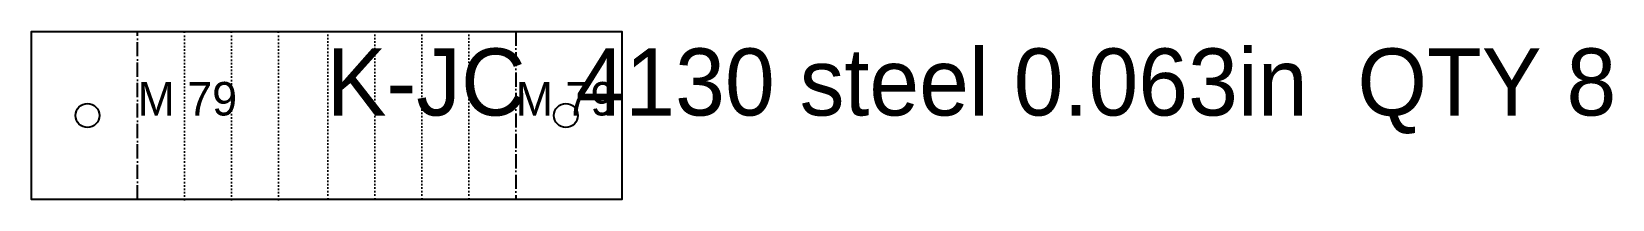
# Model space of a CAD drawing. Header units: millimetres. Extents: x -44 to 239, y 0 to 30.
import ezdxf

# ---------------------------------------------------------------- set-up
doc = ezdxf.new("R2010")
doc.units = ezdxf.units.MM
doc.linetypes.add('DASHDOT', pattern=[3.556, 2.54, -0.508, 0, -0.508])
doc.linetypes.add('DOT', pattern=[0.508, 0, -0.508])
for name, color, linetype in [('CUT', 7, 'CONTINUOUS'), ('ETCH', 8, 'CONTINUOUS'), ('MOUNTAIN', 5, 'DASHDOT'), ('ROLL', 3, 'DOT')]:
    doc.layers.add(name, color=color, linetype=linetype)

msp = doc.modelspace()

# ---------------------------------------------------------------- linework, layer by layer
at = {"layer": 'CUT'}
msp.add_lwpolyline([(-0.02, 30), (8.82, 30), (8.82, 30), (61.47, 30), (61.47, 0), (-44.23, 0), (-44.23, 30), (-0.02, 30)], close=True, dxfattribs=at)
for centre in [(-34.23, 15), (51.47, 15)]:
    msp.add_circle(centre, 2.15, dxfattribs=at)
at = {"layer": 'MOUNTAIN'}
for p, q in [((-25.26, 0), (-25.26, 30)), ((42.5, 30), (42.5, 0))]:
    msp.add_line(p, q, dxfattribs=at)
at = {"layer": 'ROLL'}
for p, q in [((-16.84, 0), (-16.84, 30)), ((-8.42, 0), (-8.42, 30)), ((0, 0), (0, 30)), ((8.82, 30), (8.82, 0)), ((17.24, 30), (17.24, 0)), ((25.66, 30), (25.66, 0)), ((34.08, 30), (34.08, 0))]:
    msp.add_line(p, q, dxfattribs=at)

# ---------------------------------------------------------------- texts
at = {"layer": 'ETCH'}
for s, height, p in [('K-JC  4130 steel 0.063in  QTY 8', 12, (8.62, 15)), ('M 79', 6, (-25.26, 15)), ('M 79', 6, (42.5, 15))]:
    msp.add_text(s, height=height, dxfattribs=at).set_placement(p)

doc.saveas('drawing.dxf')
